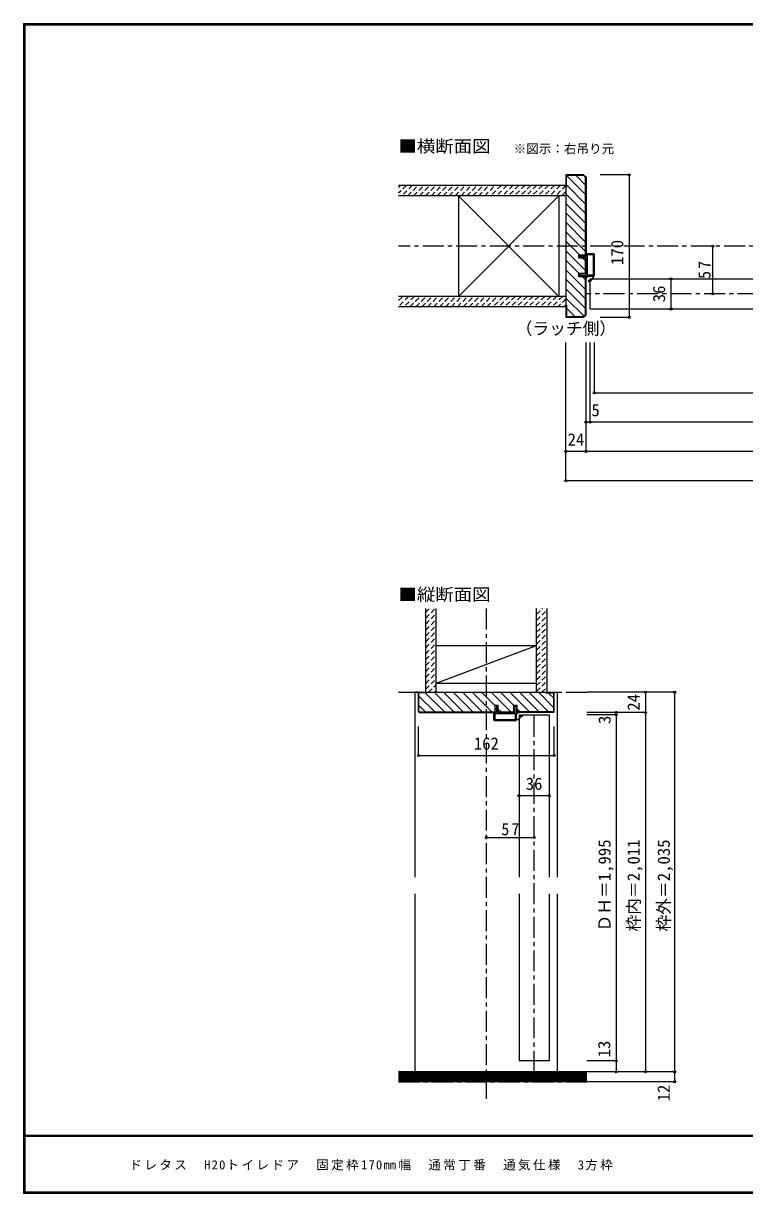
# Model space of a CAD drawing. Units: millimetres at full size, sheet at 1:5. Extents: x -973 to 977, y -718 to 696.
# Drawn here: x -973 to -112, y -701 to 696 of the extents above; entities that cross this region are included whole.
import ezdxf
from ezdxf.enums import TextEntityAlignment as Align

# ---------------------------------------------------------------- set-up
doc = ezdxf.new("R2010")
doc.units = ezdxf.units.MM
doc.header["$LTSCALE"] = 5
doc.header["$PDMODE"] = 32
doc.header["$PDSIZE"] = 2.5
doc.linetypes.add('CHAIN1', pattern=[8, 5, -1, 1, -1])
doc.linetypes.add('DASHED1', pattern=[1.8, 1.2, -0.6])
for name, color, linetype in [('0-0_補助線', 7, 'Continuous'), ('0-1_通り芯', 4, 'CHAIN1'), ('0-3_仕上げ', 2, 'Continuous'), ('0-4_枠', 3, 'Continuous'), ('0-6_扉', 6, 'Continuous'), ('0-A_文字', 3, 'Continuous'), ('0-B_寸法', 7, 'Continuous'), ('0-C_ハッチ', 4, 'DASHED1'), ('F-1_枠', 6, 'Continuous'), ('F-A_文字', 7, 'Continuous')]:
    doc.layers.add(name, color=color, linetype=linetype)
doc.styles.add('ＭＳ ゴシック', font='')
doc.styles.get('ＭＳ ゴシック').set_extended_font_data('MS Gothic')

# ---------------------------------------------------------------- blocks, each defined once
blk = doc.blocks.new('2')
at = {"layer": '0-0_補助線'}
for p, q in [((-9.846, -9.622), (-9.846, 15.078)), ((-8.846, 16.078), (0.354, 16.078)), ((-8.846, 15.878), (0.637, 15.878)), ((-8.446, 14.378), (-8.446, -8.922)), ((-8.146, 14.678), (-1.546, 14.678)), ((-1.246, 14.378), (-1.246, -8.922)), ((0.154, 11.653), (2.154, 11.653)), ((0.154, 11.653), (0.154, -8.497)), ((2.154, 10.953), (2.154, 11.653)), ((3.154, 11.653), (2.512, 10.83)), ((3.154, 11.653), (6.154, 11.653)), ((4.154, 13.753), (4.154, 13.053)), ((5.154, 13.053), (4.512, 13.876)), ((7.154, 13.053), (5.154, 13.053)), ((6.154, 10.953), (6.154, 11.653)), ((7.558, 12.258), (6.516, 10.835)), ((-1.48, -10.622), (-8.846, -10.622)), ((-1.546, -9.222), (-8.146, -9.222)), ((-1.189, -10.85), (-0.732, -12.694)), ((0.354, -12.922), (-0.441, -12.922)), ((0.154, -8.497), (2.154, -8.497)), ((4.154, -9.897), (0.154, -9.897)), ((0.154, -9.897), (0.154, -10.622)), ((0.154, -10.622), (0.645, -12.548)), ((2.154, -7.797), (2.154, -8.497)), ((3.154, -8.497), (2.512, -7.674)), ((3.154, -8.497), (6.154, -8.497)), ((4.154, -10.597), (4.154, -9.897)), ((5.154, -9.897), (4.512, -10.72)), ((7.154, -9.897), (5.154, -9.897)), ((6.154, -7.797), (6.154, -8.497)), ((7.558, -9.101), (6.516, -7.679))]:
    blk.add_line(p, q, dxfattribs=at)
for points in [[(-9.646, 15.078), (-9.646, -9.622), (-9.846, -9.622)], [(4.154, 13.053), (0.154, 13.053), (0.649, 15.723)]]:
    blk.add_lwpolyline(points, dxfattribs=at)
for centre, radius, start, end in [((-8.846, 15.078), 1, 90, 180), ((-8.846, 15.078), 0.8, 90, 180), ((-8.146, 14.378), 0.3, 90, 180), ((-1.546, 14.378), 0.3, 0, 90), ((0.354, 15.778), 0.3, 349.49875, 90), ((2.354, 10.953), 0.2, 180, 322.03043), ((4.354, 13.753), 0.2, 37.96957, 180), ((6.354, 10.953), 0.2, 180, 323.78053), ((7.154, 12.553), 0.5, 323.78053, 90), ((-8.846, -9.622), 1, 180, 270), ((-2.846, -10.72), 6, 179.06153, 259.29815), ((-8.146, -8.922), 0.3, 180, 270), ((-2.846, -10.72), 5.3, 178.93757, 259.29815), ((-1.546, -8.922), 0.3, 270, 0), ((-1.48, -10.922), 0.3, 13.9282, 90), ((-0.441, -12.622), 0.3, 193.9282, 270), ((0.354, -12.622), 0.3, 270, 14.29438), ((2.354, -7.797), 0.2, 37.96957, 180), ((4.354, -10.597), 0.2, 180, 322.03043), ((6.354, -7.797), 0.2, 36.21947, 180), ((7.154, -9.397), 0.5, 270, 36.21947), ((-3.896, -16.272), 0.35, 259.29815, 79.29815)]:
    blk.add_arc(centre, radius, start, end, dxfattribs=at)
blk.add_point((-3.896, -16.622), dxfattribs=at)

msp = doc.modelspace()

# ---------------------------------------------------------------- linework, layer by layer
at = {"layer": '0-1_通り芯'}
for p, q in [((528.653, 430), (-525.347, 430)), ((304.653, 373), (-301.347, 373)), ((-420.347, -587.633), (-420.347, -2.5)), ((-525.347, -102.5), (-300.347, -102.5)), ((-363.347, -555.5), (-363.347, -126.5)), ((-525.347, -567.5), (-300.347, -567.5))]:
    msp.add_line(p, q, dxfattribs=at)
at = {"layer": '0-3_仕上げ'}
for p, q in [((-325.347, 502.5), (-525.347, 502.5)), ((-325.347, 490), (-525.347, 490)), ((-325.347, 370), (-525.347, 370)), ((-325.347, 357.5), (-525.347, 357.5)), ((-492.847, -102.5), (-492.847, -2.5)), ((-480.347, -102.5), (-480.347, -2.5)), ((-360.347, -102.5), (-360.347, -2.5)), ((-347.847, -102.5), (-347.847, -2.5)), ((-300.347, -555.5), (-525.347, -555.5)), ((-300.347, -567.5), (-525.347, -567.5))]:
    msp.add_line(p, q, dxfattribs=at)
at = {"layer": '0-3_仕上げ', "color": 3}
for p, q in [((-453.847, 490), (-453.847, 370)), ((-333.847, 490), (-333.847, 370)), ((-480.347, -46.5), (-360.347, -46.5)), ((-480.347, -91.5), (-360.347, -91.5))]:
    msp.add_line(p, q, dxfattribs=at)
at = {"layer": '0-3_仕上げ', "color": 7}
for p, q in [((-333.847, 370), (-453.847, 490)), ((-453.847, 370), (-333.847, 490)), ((-480.347, -91.5), (-360.347, -46.5)), ((-300.347, -557), (-525.347, -557)), ((-300.347, -558.5), (-525.347, -558.5)), ((-300.347, -560), (-525.347, -560)), ((-300.347, -561.5), (-525.347, -561.5)), ((-300.347, -563), (-525.347, -563)), ((-300.347, -564.5), (-525.347, -564.5)), ((-300.347, -566), (-525.347, -566))]:
    msp.add_line(p, q, dxfattribs=at)
at = {"layer": '0-4_枠'}
for p, q in [((-325.347, 515), (-325.347, 345)), ((-304.175, 515), (-325.347, 515)), ((-304.383, 514.5), (-301.847, 511.964)), ((-304.175, 515), (-301.347, 512.172)), ((-301.847, 419.5), (-301.847, 511.964)), ((-301.347, 512.172), (-301.347, 419.5)), ((-324.847, 500), (-325.347, 500)), ((-301.347, 415.8), (-309.847, 415.8)), ((-301.847, 397.2), (-301.847, 415.8)), ((-301.347, 397.2), (-301.347, 415.8)), ((-309.847, 393.5), (-309.847, 397.2)), ((-301.347, 397.2), (-309.847, 397.2)), ((-301.347, 393.5), (-309.847, 393.5)), ((-301.847, 348.036), (-301.847, 393.5)), ((-301.347, 347.828), (-301.347, 393.5)), ((-324.847, 360), (-325.347, 360)), ((-324.847, 360), (-324.847, 345.5)), ((-304.175, 345), (-325.347, 345)), ((-304.382, 345.5), (-324.847, 345.5)), ((-304.382, 345.5), (-301.847, 348.036)), ((-304.175, 345), (-301.347, 347.828)), ((-501.347, -102.5), (-339.347, -102.5)), ((-500.847, -125.586), (-500.847, -103)), ((-491.347, -103), (-500.847, -103)), ((-491.347, -102.5), (-491.347, -103)), ((-349.347, -103), (-349.347, -102.5)), ((-349.347, -103), (-339.847, -103)), ((-339.847, -125.586), (-339.847, -103)), ((-500.433, -126), (-500.847, -125.586)), ((-409.847, -118), (-406.147, -118)), ((-409.847, -126.5), (-409.847, -118)), ((-406.147, -126.5), (-406.147, -118)), ((-387.547, -126.5), (-387.547, -118)), ((-340.261, -126), (-339.847, -125.586)), ((-500.64, -126.5), (-409.847, -126.5)), ((-500.433, -126), (-409.847, -126)), ((-406.147, -126), (-387.547, -126)), ((-406.147, -126.5), (-387.547, -126.5)), ((-340.261, -126), (-383.847, -126)), ((-340.054, -126.5), (-383.847, -126.5))]:
    msp.add_line(p, q, dxfattribs=at)
at = {"layer": '0-4_枠', "color": 4}
for p, q in [((-501.347, -102.5), (-505.347, -102.5)), ((-505.347, -323.25), (-505.347, -102.5)), ((-339.347, -102.5), (-335.347, -102.5)), ((-335.347, -323.25), (-335.347, -102.5)), ((-505.347, -555.5), (-505.347, -343.25)), ((-335.347, -555.5), (-335.347, -343.25))]:
    msp.add_line(p, q, dxfattribs=at)
at = {"layer": '0-4_枠'}
for points in [[(-324.847, 500), (-324.847, 514.5), (-304.383, 514.5)], [(-309.847, 415.8), (-309.847, 419.5), (-301.347, 419.5)], [(-500.64, -126.5), (-501.347, -125.793), (-501.347, -102.5)], [(-340.054, -126.5), (-339.347, -125.793), (-339.347, -102.5)], [(-387.547, -118), (-383.847, -118), (-383.847, -126.5)]]:
    msp.add_lwpolyline(points, dxfattribs=at)
at = {"layer": '0-6_扉'}
for p, q in [((-296.347, 355), (-296.347, 391)), ((-296.347, 391), (302.653, 391)), ((-296.347, 355), (302.653, 355)), ((-381.347, -129.5), (-345.347, -129.5)), ((-381.347, -129.5), (-381.347, -323.25)), ((-345.347, -129.5), (-345.347, -323.25)), ((-381.347, -343.25), (-381.347, -542.5)), ((-345.347, -343.25), (-345.347, -542.5)), ((-345.347, -542.5), (-381.347, -542.5))]:
    msp.add_line(p, q, dxfattribs=at)
at = {"layer": '0-B_寸法', "color": 4}
for p, q in [((-249.925, 515), (-284.447, 515)), ((-249.925, 515), (-249.925, 345)), ((-149.925, 373), (-149.925, 430)), ((-199.925, 391), (-199.925, 355)), ((-249.925, 345), (-284.447, 345)), ((-325.347, 150), (-325.347, 315)), ((-301.347, 185), (-301.347, 315)), ((-296.347, 220), (-296.347, 315)), ((-291.347, 255), (-291.347, 315)), ((-291.347, 255), (244.658, 255)), ((304.653, 220), (-301.347, 220)), ((328.653, 185), (-325.347, 185)), ((328.653, 150), (-325.347, 150)), ((-195.49, -102.5), (-300.347, -102.5)), ((-230.347, -102.5), (-230.347, -555.5)), ((-195.49, -102.5), (-195.49, -567.5)), ((-230.347, -126.5), (-300.347, -126.5)), ((-265.347, -129.5), (-300.347, -129.5)), ((-265.347, -126.5), (-265.347, -555.5)), ((-501.347, -177.922), (-501.347, -143.4)), ((-339.347, -177.922), (-339.347, -143.4)), ((-501.347, -177.922), (-339.347, -177.922)), ((-381.347, -225.882), (-345.347, -225.882)), ((-420.347, -275.882), (-363.347, -275.882)), ((-265.347, -542.5), (-300.347, -542.5)), ((-195.49, -555.5), (-300.347, -555.5)), ((-195.49, -567.5), (-300.347, -567.5))]:
    msp.add_line(p, q, dxfattribs=at)
at = {"layer": '0-B_寸法'}
for p in [(-249.925, 515), (-149.925, 430), (-199.925, 391), (-149.925, 373), (-199.925, 355), (-249.925, 345), (-291.347, 255), (-301.347, 220), (-296.347, 220), (-325.347, 185), (-301.347, 185), (-325.347, 150), (-230.347, -102.5), (-195.49, -102.5), (-265.347, -126.5), (-230.347, -126.5), (-265.347, -129.5), (-501.347, -177.922), (-339.347, -177.922), (-381.347, -225.882), (-345.347, -225.882), (-420.347, -275.882), (-363.347, -275.882), (-265.347, -542.5), (-265.347, -555.5), (-230.347, -555.5), (-195.49, -555.5), (-195.49, -567.5)]:
    msp.add_point(p, dxfattribs=at)
at = {"layer": '0-C_ハッチ', "linetype": 'Continuous'}
for p, q in [((-325.347, 514.98), (-301.847, 491.48)), ((-324.847, 503.167), (-301.847, 480.166)), ((-313.553, 514.5), (-301.847, 502.794)), ((-325.347, 492.353), (-301.847, 468.853)), ((-325.347, 481.039), (-301.847, 457.539)), ((-325.347, 469.725), (-301.847, 446.225)), ((-325.347, 458.412), (-301.847, 434.912)), ((-325.347, 447.098), (-301.847, 423.598)), ((-325.347, 435.784), (-309.063, 419.5)), ((-325.347, 424.47), (-301.847, 400.97)), ((-325.347, 413.157), (-309.39, 397.2)), ((-305.363, 415.8), (-301.847, 412.284)), ((-325.347, 401.843), (-301.847, 378.343)), ((-305.69, 393.5), (-301.847, 389.657)), ((-325.347, 390.529), (-301.847, 367.029)), ((-325.347, 379.216), (-301.847, 355.716)), ((-325.347, 367.902), (-303.664, 346.219)), ((-324.847, 356.088), (-314.259, 345.5)), ((-500.847, -106.98), (-481.827, -126)), ((-493.514, -103), (-470.513, -126)), ((-482.7, -102.5), (-459.2, -126)), ((-471.386, -102.5), (-447.886, -126)), ((-460.073, -102.5), (-436.572, -126)), ((-448.759, -102.5), (-425.259, -126)), ((-437.445, -102.5), (-413.945, -126)), ((-426.131, -102.5), (-409.847, -118.784)), ((-414.818, -102.5), (-391.317, -126)), ((-403.504, -102.5), (-387.547, -118.457)), ((-392.19, -102.5), (-368.69, -126)), ((-380.876, -102.5), (-357.376, -126)), ((-369.563, -102.5), (-346.063, -126)), ((-358.249, -102.5), (-339.847, -120.902)), ((-346.435, -103), (-339.847, -109.588)), ((-500.847, -118.294), (-493.141, -126)), ((-406.147, -122.484), (-402.631, -126)), ((-383.847, -122.157), (-380.004, -126))]:
    msp.add_line(p, q, dxfattribs=at)
at = {"layer": '0-C_ハッチ'}
for p, q in [((-525.347, 500.168), (-523.015, 502.5)), ((-515.944, 502.5), (-525.347, 493.097)), ((-508.873, 502.5), (-521.373, 490)), ((-514.302, 490), (-501.802, 502.5)), ((-507.231, 490), (-494.731, 502.5)), ((-500.16, 490), (-487.66, 502.5)), ((-493.089, 490), (-480.589, 502.5)), ((-486.018, 490), (-473.518, 502.5)), ((-478.947, 490), (-466.447, 502.5)), ((-471.876, 490), (-459.376, 502.5)), ((-464.805, 490), (-452.305, 502.5)), ((-457.734, 490), (-445.234, 502.5)), ((-450.662, 490), (-438.162, 502.5)), ((-443.591, 490), (-431.091, 502.5)), ((-436.52, 490), (-424.02, 502.5)), ((-429.449, 490), (-416.949, 502.5)), ((-422.378, 490), (-409.878, 502.5)), ((-402.807, 502.5), (-415.307, 490)), ((-395.736, 502.5), (-408.236, 490)), ((-388.665, 502.5), (-401.165, 490)), ((-381.594, 502.5), (-394.094, 490)), ((-374.523, 502.5), (-387.023, 490)), ((-367.452, 502.5), (-379.952, 490)), ((-360.381, 502.5), (-372.881, 490)), ((-353.31, 502.5), (-365.81, 490)), ((-346.239, 502.5), (-358.739, 490)), ((-339.168, 502.5), (-351.668, 490)), ((-332.096, 502.5), (-344.596, 490)), ((-325.347, 502.178), (-337.525, 490)), ((-325.347, 495.107), (-330.454, 490)), ((-525.347, 364.96), (-520.307, 370)), ((-513.236, 370), (-525.347, 357.889)), ((-506.165, 370), (-518.665, 357.5)), ((-511.594, 357.5), (-499.094, 370)), ((-504.523, 357.5), (-492.023, 370)), ((-497.452, 357.5), (-484.952, 370)), ((-490.381, 357.5), (-477.881, 370)), ((-483.31, 357.5), (-470.81, 370)), ((-476.239, 357.5), (-463.739, 370)), ((-469.168, 357.5), (-456.668, 370)), ((-462.096, 357.5), (-449.596, 370)), ((-455.025, 357.5), (-442.525, 370)), ((-447.954, 357.5), (-435.454, 370)), ((-440.883, 357.5), (-428.383, 370)), ((-433.812, 357.5), (-421.312, 370)), ((-426.741, 357.5), (-414.241, 370)), ((-419.67, 357.5), (-407.17, 370)), ((-400.099, 370), (-412.599, 357.5)), ((-393.028, 370), (-405.528, 357.5)), ((-385.957, 370), (-398.457, 357.5)), ((-378.886, 370), (-391.386, 357.5)), ((-371.815, 370), (-384.315, 357.5)), ((-364.744, 370), (-377.244, 357.5)), ((-357.673, 370), (-370.173, 357.5)), ((-350.601, 370), (-363.101, 357.5)), ((-343.53, 370), (-356.03, 357.5)), ((-336.459, 370), (-348.959, 357.5)), ((-329.388, 370), (-341.888, 357.5)), ((-325.347, 366.97), (-334.817, 357.5)), ((-325.347, 359.899), (-327.746, 357.5)), ((-492.847, -14.04), (-481.307, -2.5)), ((-492.847, -6.969), (-488.378, -2.5)), ((-492.847, -21.111), (-480.347, -8.611)), ((-360.347, -9.677), (-353.17, -2.5)), ((-360.347, -2.606), (-360.241, -2.5)), ((-360.347, -16.748), (-347.847, -4.248)), ((-360.347, -23.819), (-347.847, -11.319)), ((-492.847, -28.182), (-480.347, -15.682)), ((-492.847, -35.253), (-480.347, -22.753)), ((-360.347, -30.89), (-347.847, -18.39)), ((-360.347, -37.961), (-347.847, -25.461)), ((-492.847, -42.324), (-480.347, -29.824)), ((-492.847, -49.395), (-480.347, -36.895)), ((-360.347, -45.032), (-347.847, -32.532)), ((-360.347, -52.103), (-347.847, -39.603)), ((-492.847, -56.466), (-480.347, -43.966)), ((-492.847, -63.537), (-480.347, -51.037)), ((-360.347, -59.174), (-347.847, -46.674)), ((-360.347, -66.246), (-347.847, -53.746)), ((-492.847, -70.608), (-480.347, -58.108)), ((-492.847, -77.679), (-480.347, -65.179)), ((-360.347, -73.317), (-347.847, -60.817)), ((-360.347, -80.388), (-347.847, -67.888)), ((-492.847, -84.751), (-480.347, -72.251)), ((-492.847, -91.822), (-480.347, -79.322)), ((-360.347, -87.459), (-347.847, -74.959)), ((-360.347, -94.53), (-347.847, -82.03)), ((-492.847, -98.893), (-480.347, -86.393)), ((-489.311, -102.428), (-480.347, -93.464)), ((-360.347, -101.601), (-347.847, -89.101)), ((-354.175, -102.5), (-347.847, -96.172)), ((-482.312, -102.5), (-480.347, -100.535))]:
    msp.add_line(p, q, dxfattribs=at)
at = {"layer": 'F-1_枠'}
for p, q in [((-973.347, 695.833), (-973.347, -700.833)), ((-973.347, 695.833), (976.653, 695.833)), ((-973.347, 695), (976.653, 695)), ((-973.347, 694.167), (976.653, 694.167)), ((-972.514, 695.833), (-972.514, -700.833)), ((-971.68, 695.833), (-971.68, -700.833)), ((976.653, -631.667), (-973.347, -631.667)), ((976.653, -632.5), (-973.347, -632.5)), ((976.653, -699.167), (-973.347, -699.167)), ((976.653, -700), (-973.347, -700)), ((976.653, -700.833), (-973.347, -700.833))]:
    msp.add_line(p, q, dxfattribs=at)

# ---------------------------------------------------------------- block references
at = {"layer": '0-0_補助線', "xscale": -1}
msp.add_blockref('2', (-301.193, 404.922), dxfattribs=at)
at = {"layer": '0-0_補助線', "rotation": 90}
msp.add_blockref('2', (-395.269, -126.654), dxfattribs=at)

# ---------------------------------------------------------------- texts
at = {"layer": '0-A_文字', "color": 7, "style": 'ＭＳ ゴシック', "width": 1.1}
for s, p in [('■横断面図', (-525.347, 537.5)), ('■縦断面図', (-525.347, 2.5))]:
    msp.add_text(s, height=14.66, dxfattribs=at).set_placement(p, align=Align.BOTTOM_LEFT)
at = {"layer": '0-A_文字', "color": 7, "style": 'ＭＳ ゴシック'}
for s, height, p in [('※図示：右吊り元', 11, (-387.734, 537.5)), ('（ラッチ側）', 14.66, (-385.347, 320))]:
    msp.add_text(s, height=height, dxfattribs=at).set_placement(p, align=Align.BOTTOM_LEFT)
at = {"layer": '0-B_寸法', "style": 'ＭＳ ゴシック'}
for s, p in [('170', (-252.425, 407.5)), ('36', (-202.425, 363)), ('24', (-232.847, -124.5)), ('3', (-267.51, -140.385)), ('枠内＝2,011', (-232.847, -388)), ('ＤＨ＝1,995', (-267.527, -388)), ('枠外＝2,035', (-196.833, -388)), ('13', (-268.056, -538.245)), ('12', (-196.876, -590.767))]:
    msp.add_text(s, height=14.66, rotation=90, dxfattribs=at).set_placement(p, align=Align.BOTTOM_LEFT)
for s, p in [('5', (-294.861, 222.5)), ('24', (-323.347, 187.5)), ('162', (-435.347, -175.422)), ('36', (-373.347, -223.382))]:
    msp.add_text(s, height=14.66, dxfattribs=at).set_placement(p, align=Align.BOTTOM_LEFT)
at = {"layer": '0-B_寸法', "insert": (-152.425, 390.875), "char_height": 14.66, "attachment_point": 7, "rotation": 90, "style": 'ＭＳ ゴシック'}
msp.add_mtext('\\T1.27;\\W0.95;57', dxfattribs=at)
at = {"layer": '0-B_寸法', "insert": (-402.472, -273.382), "char_height": 14.66, "attachment_point": 7, "style": 'ＭＳ ゴシック'}
msp.add_mtext('\\T1.27;\\W0.95;57', dxfattribs=at)
at = {"layer": 'F-A_文字', "insert": (-846.68, -673.333), "char_height": 11, "attachment_point": 7, "style": 'ＭＳ ゴシック'}
msp.add_mtext('\\T1.19;ドレタス\u3000H20トイレドア\u3000固定枠170㎜幅\u3000通常丁番\u3000通気仕様\u30003方枠', dxfattribs=at)

doc.saveas('drawing.dxf')
